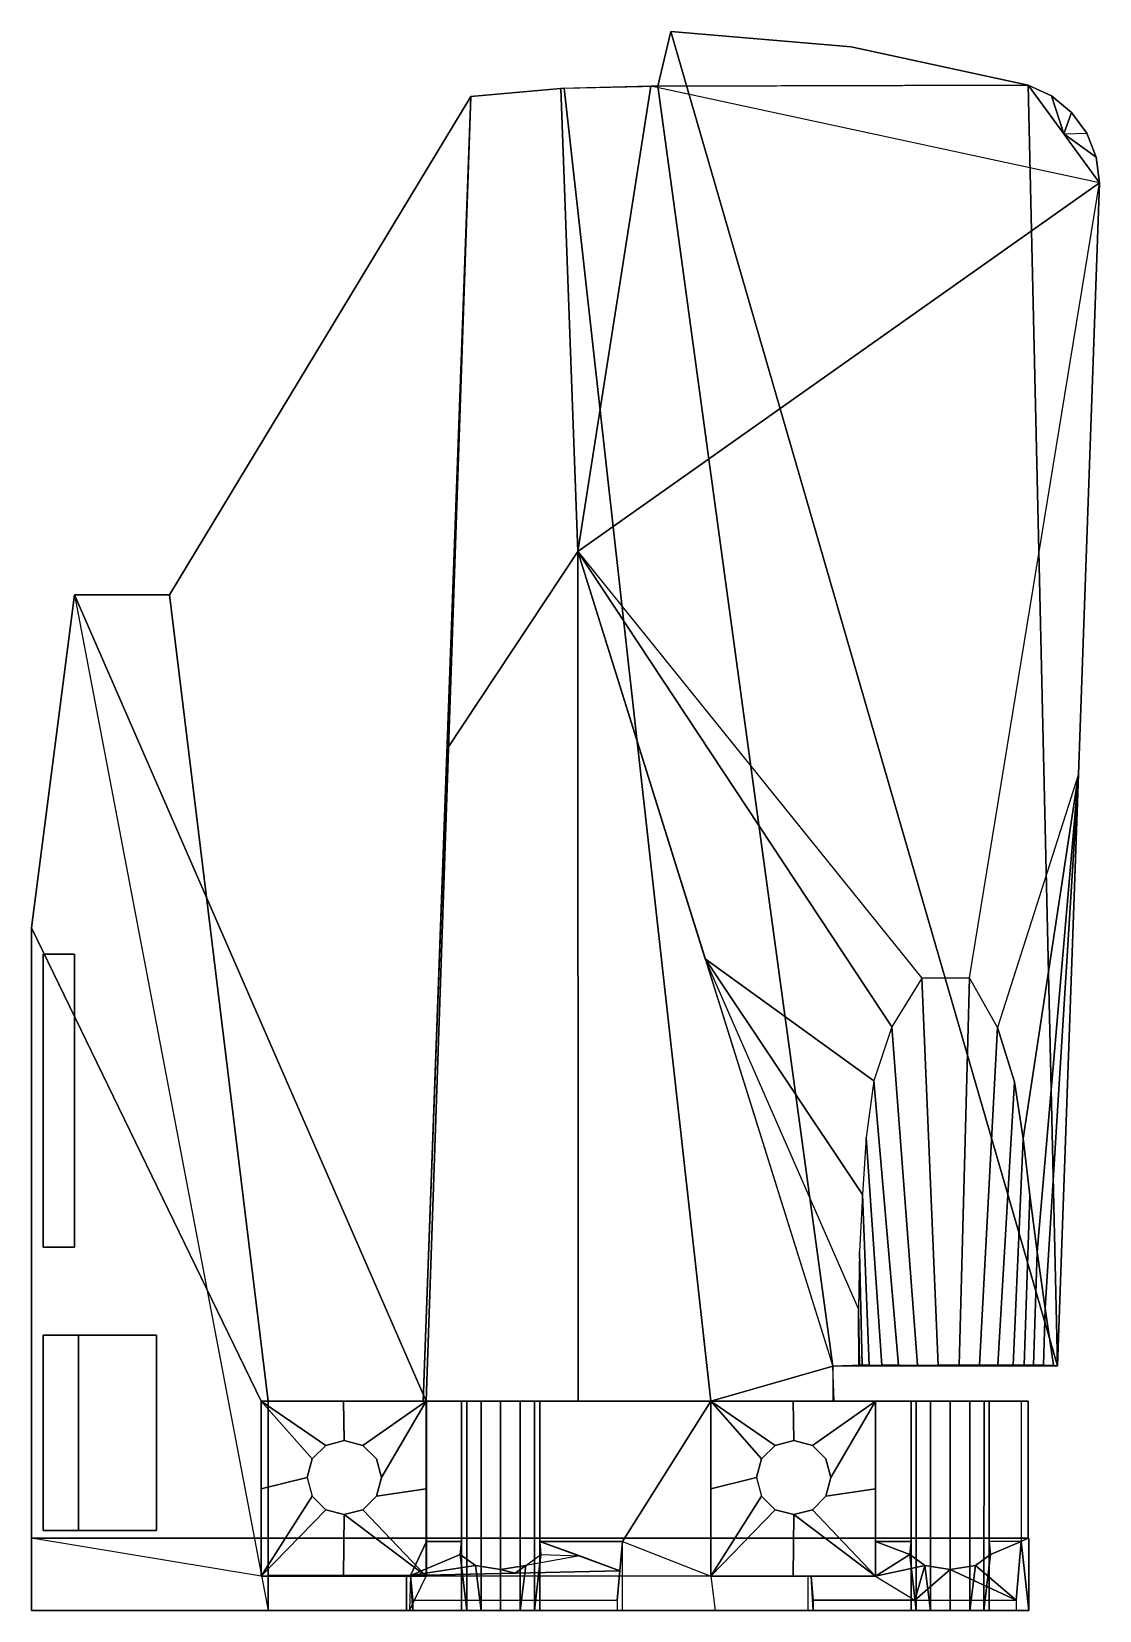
# Model space of a CAD drawing. Header units: millimetres. Extents: x 0 to 236, y 0 to 81.
# Drawn here: x 181.3 to 236, y 0 to 80.8 of the extents above.
import ezdxf

# ---------------------------------------------------------------- set-up
doc = ezdxf.new("R2010")
doc.units = ezdxf.units.MM
doc.layers.add('ACESSORIOS', color=30, linetype='CONTINUOUS')

msp = doc.modelspace()

# ---------------------------------------------------------------- linework, layer by layer
at = {"layer": 'ACESSORIOS'}
msp.add_line((211.591, 0, -7.3), (211.318, 0, -12.5), dxfattribs=at)
for points in [[(213.394, 77.986, -13), (213.394, 77.986, -0.5), (214.055, 80.782, -0.5), (214.055, 80.782, -13)], [(233.838, 12.514, -0.5), (222.348, 12.506, -0.5), (213.394, 77.986, -0.5), (214.055, 80.782, -0.5)], [(214.055, 80.782, -13), (223.288, 79.994, -13), (232.348, 78.047, -13), (213.394, 77.986, -13)], [(214.055, 80.782, -13), (223.288, 79.994, -13), (223.288, 79.994, -0.5), (214.055, 80.782, -0.5)], [(214.055, 80.782, -0.5), (223.288, 79.994, -0.5), (232.348, 78.047, -0.5), (233.838, 12.514, -0.5)], [(232.348, 78.047, -0.5), (223.288, 79.994, -0.5), (223.288, 79.994, -13), (232.348, 78.047, -13)], [(203.829, 77.46, -0.5), (208.603, 77.884, -0.5), (216.096, 10.7, -0.5), (201.531, 10.7, -0.5)], [(208.427, 77.874, -8), (203.829, 77.46, -8), (202.609, 44.08, -8), (209.291, 54.177, -8)], [(208.427, 77.874, -8), (203.829, 77.46, -8), (203.829, 77.46, -0.5), (208.603, 77.884, -0.5)], [(213.042, 77.989, -8), (208.427, 77.874, -8), (208.603, 77.884, -0.5), (213.394, 77.986, -0.5)], [(213.042, 77.989, -8), (208.427, 77.874, -8), (209.291, 54.177, -8)], [(213.394, 77.986, -0.5), (222.348, 12.506, -0.5), (216.096, 10.7, -0.5), (208.603, 77.884, -0.5)], [(209.291, 54.177, -13), (209.291, 54.177, -8), (213.042, 77.989, -8), (213.042, 77.989, -13)], [(209.291, 54.177, -13), (235.987, 73.045, -13), (213.042, 77.989, -13)], [(235.987, 73.045, -13), (213.042, 77.989, -13), (232.348, 78.047, -13)], [(213.394, 77.986, -0.5), (213.394, 77.986, -13), (213.042, 77.989, -13), (213.042, 77.989, -8)], [(232.348, 78.047, -0.5), (235.987, 73.045, -0.5), (233.838, 12.514, -0.5)], [(234.559, 76.647, -0.5), (234.168, 75.546, -0.5), (232.348, 78.047, -0.5), (233.542, 77.487, -0.5)], [(232.348, 78.047, -13), (234.168, 75.546, -13), (233.542, 77.487, -13)], [(188.399, 51.969, -0.5), (203.829, 77.46, -0.5), (201.531, 10.7, -0.5), (183.537, 51.969, -0.5)], [(188.399, 51.969, -8), (188.399, 51.969, -0.5), (203.829, 77.46, -0.5), (203.829, 77.46, -8)], [(188.399, 51.969, -8), (193.457, 10.7, -8), (201.388, 10.7, -8), (203.829, 77.46, -8)], [(233.542, 77.487, -13), (234.168, 75.546, -13), (235.335, 75.58, -13), (234.559, 76.647, -13)], [(234.559, 76.647, -0.5), (235.335, 75.58, -0.5), (235.822, 74.354, -0.5), (234.168, 75.546, -0.5)], [(234.168, 75.546, -13), (235.335, 75.58, -13), (235.822, 74.354, -13), (235.987, 73.045, -13)], [(235.822, 74.354, -0.5), (235.987, 73.045, -0.5), (234.168, 75.546, -0.5)], [(229.34, 32.365, -13), (235.987, 73.045, -13), (209.291, 54.177, -13), (226.895, 32.347, -13)], [(234.913, 42.779, -13), (230.773, 29.827, -13), (229.34, 32.365, -13), (235.987, 73.045, -13)], [(233.838, 12.514, -0.5), (235.987, 73.045, -0.5), (235.987, 73.045, -13), (233.838, 12.514, -13)], [(202.609, 44.08, -8), (201.388, 10.7, -8), (209.319, 10.7, -8), (209.291, 54.177, -8)], [(209.319, 10.7, -13), (209.319, 10.7, -8), (209.291, 54.177, -8), (209.291, 54.177, -13)], [(222.348, 10.7, -13), (209.319, 10.7, -13), (209.291, 54.177, -13), (222.348, 12.506, -13)], [(224.44, 27.095, -13), (215.819, 33.342, -13), (209.291, 54.177, -13), (225.371, 29.862, -13)], [(225.371, 29.862, -13), (209.291, 54.177, -13), (226.895, 32.347, -13)], [(181.348, 34.922, -8), (181.348, 34.922, -0.5), (183.537, 51.969, -0.5), (183.537, 51.969, -8)], [(183.537, 51.969, -0.5), (201.531, 10.7, -0.5), (193.096, 10.7, -0.5), (181.348, 34.922, -0.5)], [(181.348, 0, -8), (181.348, 34.922, -8), (183.537, 51.969, -8), (193.457, 0, -8)], [(183.537, 51.969, -8), (183.537, 51.969, -0.5), (188.399, 51.969, -0.5), (188.399, 51.969, -8)], [(183.537, 51.969, -8), (193.457, 0, -8), (193.457, 10.7, -8), (188.399, 51.969, -8)], [(231.648, 27.04, -13), (232.09, 24.149, -13), (234.913, 42.779, -13), (230.773, 29.827, -13)], [(232.418, 21.242, -13), (232.797, 18.341, -13), (234.913, 42.779, -13), (232.09, 24.149, -13)], [(232.797, 18.341, -13), (233.208, 15.445, -13), (234.913, 42.779, -13)], [(233.208, 15.445, -13), (233.635, 12.551, -13), (233.838, 12.514, -13), (234.913, 42.779, -13)], [(181.348, 0, -8), (181.348, 34.922, -8), (181.348, 34.922, -0.5), (181.348, 3.7, -0.5)], [(181.348, 34.922, -0.5), (193.096, 10.7, -0.5), (193.096, 1.748, -0.5), (181.348, 3.7, -0.5)], [(181.948, 18.581, -17.4), (181.948, 33.581, -17.4), (181.948, 33.581, -8), (181.948, 18.581, -8)], [(181.948, 18.581, -17.4), (181.948, 33.581, -17.4), (183.548, 33.581, -17.4), (183.548, 18.581, -17.4)], [(181.948, 18.581, -8), (181.948, 33.581, -8), (183.548, 33.581, -8), (183.548, 18.581, -8)], [(181.948, 33.581, -17.4), (181.948, 33.581, -8), (183.548, 33.581, -8), (183.548, 33.581, -17.4)], [(183.548, 18.581, -17.4), (183.548, 33.581, -17.4), (183.548, 33.581, -8), (183.548, 18.581, -8)], [(224.44, 27.095, -13), (224.047, 24.198, -13), (223.857, 21.279, -13), (215.819, 33.342, -13)], [(223.654, 15.433, -13), (215.819, 33.342, -13), (223.857, 21.279, -13), (223.708, 18.357, -13)], [(215.819, 33.342, -13), (222.348, 12.506, -13), (223.677, 12.507, -13), (223.654, 15.433, -13)], [(181.948, 18.581, -17.4), (181.948, 18.581, -8), (183.548, 18.581, -8), (183.548, 18.581, -17.4)], [(181.948, 4.082, -17.4), (181.948, 14.082, -17.4), (181.948, 14.082, -8), (181.948, 4.082, -8)], [(181.948, 4.082, -8), (181.948, 14.082, -8), (183.748, 14.082, -8), (183.748, 4.082, -8)], [(181.948, 14.082, -17.4), (183.748, 14.082, -14.1), (187.748, 14.082, -14.1), (187.748, 14.082, -17.4)], [(181.948, 14.082, -17.4), (181.948, 14.082, -8), (183.748, 14.082, -8), (183.748, 14.082, -14.1)], [(181.948, 4.082, -17.4), (181.948, 14.082, -17.4), (187.748, 14.082, -17.4), (187.748, 4.082, -17.4)], [(183.748, 14.082, -14.1), (187.748, 14.082, -14.1), (187.748, 4.082, -14.1), (183.748, 4.082, -14.1)], [(183.748, 4.082, -14.1), (183.748, 14.082, -14.1), (183.748, 14.082, -8), (183.748, 4.082, -8)], [(187.748, 4.082, -17.4), (187.748, 14.082, -17.4), (187.748, 14.082, -14.1), (187.748, 4.082, -14.1)], [(222.348, 12.506, -0.5), (222.348, 10.7, -0.5), (216.096, 10.7, -0.5)], [(224.854, 12.55, -8.952), (222.348, 12.506, -6.75), (224.21, 12.55, -9.821)], [(223.848, 12.55, -10.84), (223.716, 12.548, -11.916), (223.677, 12.507, -13), (222.348, 12.506, -6.75)], [(223.848, 12.55, -10.84), (222.348, 12.506, -6.75), (224.21, 12.55, -9.821)], [(224.854, 12.55, -8.952), (222.348, 12.506, -6.75), (225.702, 12.55, -8.278)], [(226.675, 12.55, -7.803), (222.348, 12.506, -6.75), (225.702, 12.55, -8.278)], [(226.675, 12.55, -7.803), (228.093, 12.51, -6.75), (222.348, 12.506, -6.75)], [(222.348, 12.506, -6.75), (233.838, 12.514, -6.75), (233.838, 12.514, -0.5), (222.348, 12.506, -0.5)], [(222.348, 12.506, -13), (222.348, 12.506, -6.75), (223.677, 12.507, -13)], [(222.348, 10.7, -13), (222.422, 10.7, -0.5), (222.348, 12.506, -0.5), (222.348, 12.506, -13)], [(227.73, 12.55, -7.56), (228.093, 12.51, -6.75), (226.675, 12.55, -7.803)], [(227.73, 12.55, -7.56), (228.093, 12.51, -6.75), (228.971, 12.53, -7.327), (228.812, 12.55, -7.593)], [(229.849, 12.55, -7.903), (228.093, 12.51, -6.75), (233.838, 12.514, -6.75), (230.789, 12.55, -8.441)], [(228.971, 12.53, -7.327), (229.849, 12.55, -7.903), (228.812, 12.55, -7.593)], [(231.577, 12.55, -9.183), (230.789, 12.55, -8.441), (233.838, 12.514, -6.75)], [(232.138, 12.55, -10.11), (231.577, 12.55, -9.183), (233.838, 12.514, -6.75)], [(233.119, 12.55, -12.046), (232.609, 12.55, -11.088), (232.138, 12.55, -10.11), (233.838, 12.514, -6.75)], [(233.635, 12.551, -13), (233.838, 12.514, -13), (233.838, 12.514, -6.75), (233.119, 12.55, -12.046)], [(197.314, 10.7, -2.5), (197.348, 8.7, -2.5), (196.398, 8.445, -2.5), (193.096, 10.7, -2.5)], [(196.398, 8.445, -2.5), (195.702, 7.75, -2.5), (193.096, 10.7, -2.5)], [(195.702, 7.75, -2.5), (195.448, 6.8, -2.5), (193.096, 6.224, -2.5), (193.096, 10.7, -2.5)], [(197.314, 10.7, -0.5), (197.348, 8.7, -0.5), (196.398, 8.445, -0.5), (193.096, 10.7, -0.5)], [(196.398, 8.445, -0.5), (195.702, 7.75, -0.5), (193.096, 10.7, -0.5)], [(195.702, 7.75, -0.5), (195.448, 6.8, -0.5), (193.096, 6.224, -0.5), (193.096, 10.7, -0.5)], [(201.531, 10.7, -2.5), (201.531, 10.7, -0.5), (193.096, 10.7, -0.5), (193.096, 10.7, -2.5)], [(193.096, 10.7, -2.5), (193.096, 10.7, -0.5), (193.096, 1.748, -0.5), (193.096, 1.748, -2.5)], [(193.457, 10.7, -8), (193.457, 10.7, -2.5), (193.457, 1.79, -2.5), (193.457, 1.79, -6.5)], [(193.457, 10.7, -8), (193.457, 1.79, -6.5), (193.457, 0, -6.5), (193.457, 0, -8)], [(193.457, 10.7, -8), (193.457, 10.7, -2.5), (201.557, 10.7, -2.5), (201.388, 10.7, -8)], [(201.531, 10.7, -2.5), (198.298, 8.445, -2.5), (197.348, 8.7, -2.5), (197.314, 10.7, -2.5)], [(201.531, 10.7, -0.5), (198.298, 8.445, -0.5), (197.348, 8.7, -0.5), (197.314, 10.7, -0.5)], [(201.531, 10.7, -2.5), (199.248, 6.8, -2.5), (198.993, 7.75, -2.5), (198.298, 8.445, -2.5)], [(201.531, 10.7, -0.5), (199.248, 6.8, -0.5), (198.993, 7.75, -0.5), (198.298, 8.445, -0.5)], [(201.531, 6.224, -2.5), (198.993, 5.85, -2.5), (199.248, 6.8, -2.5), (201.531, 10.7, -2.5)], [(201.531, 6.224, -0.5), (198.993, 5.85, -0.5), (199.248, 6.8, -0.5), (201.531, 10.7, -0.5)], [(201.557, 10.7, -2.5), (222.348, 10.7, -0.5), (209.319, 10.7, -8), (201.388, 10.7, -8)], [(201.531, 10.7, -2.5), (201.531, 10.7, -0.5), (201.531, 1.748, -0.5), (201.531, 1.748, -2.5)], [(216.096, 10.7, -0.5), (216.096, 1.748, -0.5), (201.531, 1.748, -0.5), (201.531, 10.7, -0.5)], [(201.557, 3.535, -7.3), (201.557, 1.79, -2.5), (201.531, 10.7, -2.5), (201.557, 10.7, -7.3)], [(203.348, 10.7, -7.3), (201.557, 10.7, -7.3), (201.531, 10.7, -0.5), (203.348, 10.7, -6.7)], [(202.439, 10.7, -3.6), (205.348, 10.7, -4.686), (208.814, 10.7, -0.5), (201.531, 10.7, -0.5)], [(203.348, 3.535, -7.3), (203.348, 10.7, -7.3), (201.557, 10.7, -7.3), (201.557, 3.535, -7.3)], [(202.439, 10.7, -3.6), (203.348, 10.7, -6.7), (203.611, 10.7, -5.694), (203.894, 10.7, -4.143)], [(203.348, 3.535, -7.3), (203.348, 10.7, -7.3), (203.348, 10.7, -6.7), (203.348, 5.35, -6.7)], [(203.894, 10.7, -4.143), (203.611, 10.7, -5.694), (204.344, 10.7, -4.957), (205.348, 10.7, -4.686)], [(207.081, 10.7, -2.593), (205.348, 10.7, -4.686), (208.081, 10.7, -3.9), (208.814, 10.7, -0.5)], [(205.348, 10.7, -4.686), (206.352, 10.7, -4.957), (208.081, 10.7, -3.9)], [(206.352, 10.7, -4.957), (207.084, 10.7, -5.694), (208.081, 10.7, -3.9)], [(207.348, 10.7, -7.3), (208.081, 10.7, -3.9), (207.084, 10.7, -5.694), (207.348, 10.7, -6.7)], [(216.096, 10.7, -7.3), (207.348, 10.7, -7.3), (207.348, 3.535, -7.3), (211.591, 3.535, -7.3)], [(207.348, 3.535, -7.3), (207.348, 10.7, -7.3), (207.348, 10.7, -6.7), (207.348, 5.35, -6.7)], [(207.348, 10.7, -7.3), (208.814, 10.7, -0.5), (216.096, 10.7, -0.5), (216.096, 10.7, -7.3)], [(222.348, 10.7, -0.5), (222.348, 10.7, -13), (209.319, 10.7, -13), (209.319, 10.7, -8)], [(216.096, 10.7, -7.3), (211.591, 3.535, -7.3), (216.096, 1.748, -7.3)], [(220.314, 10.7, -2.5), (220.348, 8.7, -2.5), (219.398, 8.445, -2.5), (216.096, 10.7, -2.5)], [(219.398, 8.445, -2.5), (218.702, 7.75, -2.5), (216.096, 10.7, -2.5)], [(218.702, 7.75, -2.5), (218.448, 6.8, -2.5), (216.096, 6.224, -2.5), (216.096, 10.7, -2.5)], [(220.314, 10.7, -0.5), (220.348, 8.7, -0.5), (219.398, 8.445, -0.5), (216.096, 10.7, -0.5)], [(219.398, 8.445, -0.5), (218.702, 7.75, -0.5), (216.096, 10.7, -0.5)], [(218.702, 7.75, -0.5), (218.448, 6.8, -0.5), (216.096, 6.224, -0.5), (216.096, 10.7, -0.5)], [(224.531, 10.7, -2.5), (224.531, 10.7, -0.5), (216.096, 10.7, -0.5), (216.096, 10.7, -2.5)], [(216.096, 10.7, -2.5), (216.096, 10.7, -0.5), (216.096, 1.748, -0.5), (216.096, 1.748, -2.5)], [(216.096, 10.7, -7.3), (216.096, 1.748, -7.3), (216.096, 1.748, -2.5), (216.096, 10.7, -2.5)], [(224.531, 10.7, -2.5), (221.298, 8.445, -2.5), (220.348, 8.7, -2.5), (220.314, 10.7, -2.5)], [(224.531, 10.7, -0.5), (221.298, 8.445, -0.5), (220.348, 8.7, -0.5), (220.314, 10.7, -0.5)], [(224.531, 10.7, -2.5), (222.248, 6.8, -2.5), (221.993, 7.75, -2.5), (221.298, 8.445, -2.5)], [(224.531, 10.7, -0.5), (222.248, 6.8, -0.5), (221.993, 7.75, -0.5), (221.298, 8.445, -0.5)], [(224.531, 6.224, -2.5), (221.993, 5.85, -2.5), (222.248, 6.8, -2.5), (224.531, 10.7, -2.5)], [(224.531, 6.224, -0.5), (221.993, 5.85, -0.5), (222.248, 6.8, -0.5), (224.531, 10.7, -0.5)], [(224.531, 10.7, -2.5), (224.531, 10.7, -0.5), (224.531, 1.748, -0.5), (224.531, 1.748, -2.5)], [(232.348, 10.7, -0.5), (232.348, 3.7, -0.5), (224.531, 3.7, -0.5), (224.531, 10.7, -0.5)], [(226.348, 10.7, -7.3), (224.531, 10.7, -7.3), (224.531, 3.535, -7.3), (226.348, 3.535, -7.3)], [(224.531, 1.748, -2.5), (224.531, 3.535, -7.3), (224.531, 10.7, -7.3), (224.531, 10.7, -2.5)], [(228.439, 10.7, -0.5), (224.531, 10.7, -0.5), (224.531, 10.7, -4.9), (228.348, 10.7, -4.686)], [(224.531, 10.7, -4.9), (226.611, 10.7, -5.694), (227.344, 10.7, -4.957), (228.348, 10.7, -4.686)], [(224.531, 10.7, -4.9), (224.531, 10.7, -7.3), (226.348, 10.7, -7.3)], [(224.531, 10.7, -4.9), (226.348, 10.7, -7.3), (226.348, 10.7, -6.7), (226.611, 10.7, -5.694)], [(226.348, 3.535, -7.3), (226.348, 10.7, -7.3), (226.348, 10.7, -6.7), (226.348, 5.35, -6.7)], [(228.348, 10.7, -4.686), (229.352, 10.7, -4.957), (232.348, 10.7, -0.5), (228.439, 10.7, -0.5)], [(229.352, 10.7, -4.957), (230.084, 10.7, -5.694), (230.85, 10.7, -2.728)], [(232.348, 10.7, -0.5), (230.85, 10.7, -2.728), (230.084, 10.7, -5.694), (230.348, 10.7, -6.7)], [(231.991, 3.535, -7.3), (230.348, 3.535, -7.3), (230.348, 10.7, -7.3), (231.991, 10.7, -7.3)], [(230.348, 3.535, -7.3), (230.348, 10.7, -7.3), (230.348, 10.7, -6.7), (230.348, 5.35, -6.7)], [(230.348, 10.7, -7.3), (230.348, 10.7, -6.7), (232.348, 10.7, -0.5), (231.991, 10.7, -7.3)], [(231.991, 3.535, -7.3), (232.348, 3.7, -0.5), (232.348, 10.7, -0.5), (231.991, 10.7, -7.3)], [(193.096, 6.224, -2.5), (195.448, 6.8, -2.5), (195.702, 5.85, -2.5), (193.096, 1.748, -2.5)], [(193.096, 6.224, -0.5), (195.448, 6.8, -0.5), (195.702, 5.85, -0.5), (193.096, 1.748, -0.5)], [(216.096, 6.224, -2.5), (218.448, 6.8, -2.5), (218.702, 5.85, -2.5), (216.096, 1.748, -2.5)], [(216.096, 6.224, -0.5), (218.448, 6.8, -0.5), (218.702, 5.85, -0.5), (216.096, 1.748, -0.5)], [(195.702, 5.85, -2.5), (196.398, 5.155, -2.5), (193.096, 1.748, -2.5)], [(195.702, 5.85, -0.5), (196.398, 5.155, -0.5), (193.096, 1.748, -0.5)], [(198.298, 5.155, -2.5), (198.993, 5.85, -2.5), (201.531, 6.224, -2.5), (201.531, 1.748, -2.5)], [(198.298, 5.155, -0.5), (198.993, 5.85, -0.5), (201.531, 6.224, -0.5), (201.531, 1.748, -0.5)], [(218.702, 5.85, -2.5), (219.398, 5.155, -2.5), (216.096, 1.748, -2.5)], [(218.702, 5.85, -0.5), (219.398, 5.155, -0.5), (216.096, 1.748, -0.5)], [(221.298, 5.155, -2.5), (221.993, 5.85, -2.5), (224.531, 6.224, -2.5), (224.531, 1.748, -2.5)], [(221.298, 5.155, -0.5), (221.993, 5.85, -0.5), (224.531, 6.224, -0.5), (224.531, 1.748, -0.5)], [(196.398, 5.155, -2.5), (197.348, 4.9, -2.5), (197.314, 1.748, -2.5), (193.096, 1.748, -2.5)], [(196.398, 5.155, -0.5), (197.348, 4.9, -0.5), (197.314, 1.748, -0.5), (193.096, 1.748, -0.5)], [(197.314, 1.748, -2.5), (197.348, 4.9, -2.5), (201.531, 1.748, -2.5)], [(197.314, 1.748, -0.5), (197.348, 4.9, -0.5), (201.531, 1.748, -0.5)], [(197.348, 4.9, -2.5), (198.298, 5.155, -2.5), (201.531, 1.748, -2.5)], [(197.348, 4.9, -0.5), (198.298, 5.155, -0.5), (201.531, 1.748, -0.5)], [(203.348, 3.535, -7.3), (203.348, 5.35, -6.7), (203.348, 0, -6.7), (203.348, 0, -7.8)], [(207.348, 0, -7.8), (207.348, 0, -6.7), (207.348, 5.35, -6.7), (207.348, 3.535, -7.3)], [(219.398, 5.155, -2.5), (220.348, 4.9, -2.5), (220.314, 1.748, -2.5), (216.096, 1.748, -2.5)], [(219.398, 5.155, -0.5), (220.348, 4.9, -0.5), (220.314, 1.748, -0.5), (216.096, 1.748, -0.5)], [(220.314, 1.748, -2.5), (220.348, 4.9, -2.5), (224.531, 1.748, -2.5)], [(220.314, 1.748, -0.5), (220.348, 4.9, -0.5), (224.531, 1.748, -0.5)], [(220.348, 4.9, -2.5), (221.298, 5.155, -2.5), (224.531, 1.748, -2.5)], [(220.348, 4.9, -0.5), (221.298, 5.155, -0.5), (224.531, 1.748, -0.5)], [(226.348, 3.535, -7.3), (226.348, 5.35, -6.7), (226.348, 0, -6.7), (226.348, 0, -7.8)], [(230.348, 3.535, -7.3), (230.348, 5.35, -6.7), (230.348, 0, -6.7), (230.348, 0, -7.8)], [(183.748, 4.082, -14.1), (181.948, 4.082, -17.4), (181.948, 4.082, -8), (183.748, 4.082, -8)], [(183.748, 4.082, -14.1), (187.748, 4.082, -14.1), (187.748, 4.082, -17.4), (181.948, 4.082, -17.4)], [(181.348, 3.7, -0.5), (181.348, 3.7), (181.348, 0), (181.348, 0, -8)], [(181.348, 0), (181.348, 3.7), (232.374, 3.7), (232.374, 0)], [(181.348, 3.7, -0.5), (232.348, 3.7, -0.5), (232.374, 3.7), (181.348, 3.7)], [(201.557, 3.535, -7.3), (201.557, 1.79, -2.5), (200.534, 1.79, -6.5), (200.734, 1.79, -10.322)], [(203.348, 3.535, -7.3), (201.557, 3.535, -7.3), (200.734, 1.79, -10.322), (203.285, 2.861, -8.482)], [(207.348, 3.535, -7.3), (211.455, 2.034, -9.9), (211.591, 3.535, -7.3)], [(209.401, 2.785, -8.6), (207.348, 3.535, -7.3), (207.41, 2.861, -8.482)], [(211.318, 0, -12.5), (211.591, 0, -7.3), (211.591, 3.535, -7.3), (211.318, 0.533, -12.5)], [(216.333, 0, -7.3), (211.591, 0, -7.3), (211.591, 3.535, -7.3), (216.096, 1.748, -7.3)], [(224.531, 1.748, -2.5), (224.531, 1.748, -10.395), (224.531, 3.535, -7.3)], [(224.531, 3.535, -7.3), (224.531, 1.748, -10.395), (226.285, 2.861, -8.482)], [(224.531, 3.535, -7.3), (226.285, 2.861, -8.482), (226.348, 3.535, -7.3)], [(231.991, 3.535, -7.3), (230.41, 2.861, -8.482), (229.64, 2.303, -9.459), (231.719, 0.533, -12.5)], [(231.991, 3.535, -7.3), (230.348, 3.535, -7.3), (230.41, 2.861, -8.482)], [(231.719, 0, -12.5), (232.374, 0), (231.991, 3.535, -7.3), (231.719, 0.533, -12.5)], [(231.991, 3.535, -7.3), (232.374, 0), (232.374, 3.7), (232.348, 3.7, -0.5)], [(203.285, 2.861, -8.482), (200.734, 1.79, -10.322), (204.056, 2.303, -9.459)], [(206.64, 2.303, -9.459), (206.094, 1.912, -10.111), (211.455, 2.034, -9.9), (209.401, 2.785, -8.6)], [(206.64, 2.303, -9.459), (207.41, 2.861, -8.482), (209.401, 2.785, -8.6)], [(226.285, 2.861, -8.482), (224.531, 1.748, -10.395), (227.056, 2.303, -9.459)], [(201.531, 1.748, -2.5), (201.531, 1.748, -0.5), (193.096, 1.748, -0.5), (193.096, 1.748, -2.5)], [(200.534, 0, -6.5), (193.457, 0, -6.5), (193.457, 1.79, -6.5), (200.534, 1.79, -6.5)], [(200.534, 1.79, -6.5), (201.557, 1.79, -2.5), (193.457, 1.79, -2.5), (193.457, 1.79, -6.5)], [(200.848, 0, -12.5), (200.534, 0, -6.5), (200.534, 1.79, -6.5), (200.734, 1.79, -10.322)], [(200.534, 1.79, -6.5), (200.734, 1.79, -10.322), (200.691, 0, -9.5), (201.557, 1.79, -2.5)], [(204.056, 2.303, -9.459), (200.734, 1.79, -10.322), (206.094, 1.912, -10.111), (205.348, 2.089, -9.835)], [(211.318, 0.533, -12.5), (211.455, 2.034, -9.9), (200.734, 1.79, -10.322), (200.848, 0.533, -12.5)], [(200.848, 0, -12.5), (200.734, 1.79, -10.322), (200.848, 0.533, -12.5)], [(206.64, 2.303, -9.459), (205.348, 2.089, -9.835), (206.094, 1.912, -10.111)], [(224.531, 1.748, -2.5), (224.531, 1.748, -0.5), (216.096, 1.748, -0.5), (216.096, 1.748, -2.5)], [(221.076, 1.748, -7.3), (216.096, 1.748, -7.3), (216.333, 0, -7.3), (221.076, 0, -7.3)], [(221.076, 1.748, -7.3), (220.314, 1.748, -2.5), (216.096, 1.748, -2.5), (216.096, 1.748, -7.3)], [(220.314, 1.748, -2.5), (221.076, 1.748, -7.3), (224.531, 1.748, -10.395), (224.531, 1.748, -2.5)], [(221.348, 0, -12.5), (221.076, 0, -7.3), (221.076, 1.748, -7.3), (221.238, 1.748, -10.395)], [(221.076, 1.748, -7.3), (221.238, 1.748, -10.395), (224.531, 1.748, -10.395)], [(221.348, 0, -12.5), (221.238, 1.748, -10.395), (221.348, 0.533, -12.5)], [(224.531, 1.748, -10.395), (226.534, 0.533, -12.5), (221.348, 0.533, -12.5), (221.238, 1.748, -10.395)], [(227.056, 2.303, -9.459), (224.531, 1.748, -10.395), (226.534, 0.533, -12.5)], [(227.056, 2.303, -9.459), (226.534, 0.533, -12.5), (228.348, 2.089, -9.835)], [(228.348, 2.089, -9.835), (226.534, 0.533, -12.5), (231.719, 0.533, -12.5)], [(228.348, 2.089, -9.835), (231.719, 0.533, -12.5), (229.64, 2.303, -9.459)], [(211.318, 0, -12.5), (200.848, 0, -12.5), (200.848, 0.533, -12.5), (211.318, 0.533, -12.5)], [(231.719, 0, -12.5), (221.348, 0, -12.5), (221.348, 0.533, -12.5), (231.719, 0.533, -12.5)], [(193.457, 0, -8), (181.348, 0, -8), (181.348, 0), (193.457, 0, -6.5)], [(193.457, 0, -6.5), (181.348, 0), (206.861, 0), (200.534, 0, -6.5)], [(200.534, 0, -6.5), (203.616, 0, -5.7), (203.348, 0, -6.7), (200.691, 0, -9.5)], [(203.697, 0, -3.25), (204.348, 0, -4.968), (203.616, 0, -5.7), (200.534, 0, -6.5)], [(203.348, 0, -6.7), (200.691, 0, -9.5), (200.848, 0, -12.5), (203.348, 0, -7.8)], [(200.848, 0, -12.5), (203.616, 0, -8.8), (204.348, 0, -9.532), (206.083, 0, -12.5)], [(203.348, 0, -7.8), (203.616, 0, -8.8), (200.848, 0, -12.5)], [(206.348, 0, -4.968), (205.348, 0, -4.7), (203.697, 0, -3.25), (206.861, 0)], [(203.697, 0, -3.25), (205.348, 0, -4.7), (204.348, 0, -4.968)], [(205.215, 0, -11.016), (204.348, 0, -9.532), (205.348, 0, -9.8), (206.348, 0, -9.532)], [(206.348, 0, -9.532), (207.08, 0, -8.8), (206.083, 0, -12.5), (205.215, 0, -11.016)], [(207.08, 0, -8.8), (207.348, 0, -7.8), (211.318, 0, -12.5), (206.083, 0, -12.5)], [(207.08, 0, -5.7), (206.348, 0, -4.968), (206.861, 0), (209.226, 0, -3.65)], [(211.591, 0, -7.3), (206.861, 0), (232.374, 0), (221.076, 0, -7.3)], [(207.348, 0, -6.7), (207.08, 0, -5.7), (209.226, 0, -3.65), (211.591, 0, -7.3)], [(207.348, 0, -6.7), (211.591, 0, -7.3), (211.318, 0, -12.5), (207.348, 0, -7.8)], [(227.348, 0, -4.968), (226.725, 0, -3.65), (221.076, 0, -7.3), (226.616, 0, -5.7)], [(226.348, 0, -7.8), (226.616, 0, -8.8), (221.348, 0, -12.5), (221.076, 0, -7.3)], [(221.076, 0, -7.3), (226.616, 0, -5.7), (226.348, 0, -6.7)], [(221.076, 0, -7.3), (226.348, 0, -6.7), (226.348, 0, -7.8), (221.076, 0, -7.3)], [(226.616, 0, -8.8), (227.348, 0, -9.532), (226.534, 0, -12.5), (221.348, 0, -12.5)], [(226.534, 0, -12.5), (227.348, 0, -9.532), (228.348, 0, -9.8), (231.719, 0, -12.5)], [(227.348, 0, -4.968), (226.725, 0, -3.65), (232.374, 0), (228.348, 0, -4.7)], [(228.348, 0, -4.7), (232.374, 0), (229.348, 0, -4.968)], [(228.348, 0, -9.8), (229.348, 0, -9.532), (231.719, 0, -12.5)], [(229.348, 0, -4.968), (232.374, 0), (232.046, 0, -6.25), (230.08, 0, -5.7)], [(229.348, 0, -9.532), (230.08, 0, -8.8), (231.719, 0, -12.5)], [(230.08, 0, -8.8), (230.348, 0, -7.8), (232.046, 0, -6.25), (231.719, 0, -12.5)], [(230.08, 0, -5.7), (232.046, 0, -6.25), (230.348, 0, -6.7)], [(230.348, 0, -7.8), (230.348, 0, -6.7), (232.046, 0, -6.25)]]:
    msp.add_3dface(points, dxfattribs=at)

# ---------------------------------------------------------------- meshes
mesh = msp.add_polymesh((2, 6), dxfattribs=at)
for k, corner in enumerate([(235.987, 73.045, -0.5), (235.822, 74.354, -0.5), (235.335, 75.58, -0.5), (234.559, 76.647, -0.5), (233.542, 77.487, -0.5), (232.348, 78.047, -0.5), (235.987, 73.045, -13), (235.822, 74.354, -13), (235.335, 75.58, -13), (234.559, 76.647, -13), (233.542, 77.487, -13), (232.348, 78.047, -13)]):
    mesh.set_mesh_vertex(divmod(k, 6), corner)
mesh = msp.add_polymesh((2, 16), dxfattribs=at)
for k, corner in enumerate([(223.677, 12.507, -13), (223.716, 12.548, -11.916), (223.848, 12.55, -10.84), (224.21, 12.55, -9.821), (224.854, 12.55, -8.952), (225.702, 12.55, -8.278), (226.675, 12.55, -7.803), (227.73, 12.55, -7.56), (228.812, 12.55, -7.593), (229.849, 12.55, -7.903), (230.789, 12.55, -8.441), (231.577, 12.55, -9.183), (232.138, 12.55, -10.11), (232.609, 12.55, -11.088), (233.119, 12.55, -12.046), (233.635, 12.551, -13), (223.677, 12.507, -13), (223.654, 15.433, -13), (223.708, 18.357, -13), (223.857, 21.279, -13), (224.047, 24.198, -13), (224.44, 27.095, -13), (225.371, 29.862, -13), (226.895, 32.347, -13), (229.34, 32.365, -13), (230.773, 29.827, -13), (231.648, 27.04, -13), (232.09, 24.149, -13), (232.418, 21.242, -13), (232.797, 18.341, -13), (233.208, 15.445, -13), (233.635, 12.551, -13)]):
    mesh.set_mesh_vertex(divmod(k, 16), corner)
mesh = msp.add_polymesh((2, 7), dxfattribs=at)
for k, corner in enumerate([(207.348, 0, -6.7), (207.08, 0, -5.7), (206.348, 0, -4.968), (205.348, 0, -4.7), (204.348, 0, -4.968), (203.616, 0, -5.7), (203.348, 0, -6.7), (207.348, 10.7, -6.7), (207.084, 10.7, -5.694), (206.352, 10.7, -4.957), (205.348, 10.7, -4.686), (204.344, 10.7, -4.957), (203.611, 10.7, -5.694), (203.348, 10.7, -6.7)]):
    mesh.set_mesh_vertex(divmod(k, 7), corner)
mesh = msp.add_polymesh((2, 7), dxfattribs=at)
for k, corner in enumerate([(226.348, 10.7, -6.7), (226.611, 10.7, -5.694), (227.344, 10.7, -4.957), (228.348, 10.7, -4.686), (229.352, 10.7, -4.957), (230.084, 10.7, -5.694), (230.348, 10.7, -6.7), (226.348, 0, -6.7), (226.616, 0, -5.7), (227.348, 0, -4.968), (228.348, 0, -4.7), (229.348, 0, -4.968), (230.08, 0, -5.7), (230.348, 0, -6.7)]):
    mesh.set_mesh_vertex(divmod(k, 7), corner)
mesh = msp.add_polymesh((2, 12), dxfattribs=dict(at, n_close=True))
for k, corner in enumerate([(195.448, 6.8, -0.5), (195.702, 7.75, -0.5), (196.398, 8.445, -0.5), (197.348, 8.7, -0.5), (198.298, 8.445, -0.5), (198.993, 7.75, -0.5), (199.248, 6.8, -0.5), (198.993, 5.85, -0.5), (198.298, 5.155, -0.5), (197.348, 4.9, -0.5), (196.398, 5.155, -0.5), (195.702, 5.85, -0.5), (195.448, 6.8, -2.5), (195.702, 7.75, -2.5), (196.398, 8.445, -2.5), (197.348, 8.7, -2.5), (198.298, 8.445, -2.5), (198.993, 7.75, -2.5), (199.248, 6.8, -2.5), (198.993, 5.85, -2.5), (198.298, 5.155, -2.5), (197.348, 4.9, -2.5), (196.398, 5.155, -2.5), (195.702, 5.85, -2.5)]):
    mesh.set_mesh_vertex(divmod(k, 12), corner)
mesh = msp.add_polymesh((2, 12), dxfattribs=dict(at, n_close=True))
for k, corner in enumerate([(218.448, 6.8, -0.5), (218.702, 7.75, -0.5), (219.398, 8.445, -0.5), (220.348, 8.7, -0.5), (221.298, 8.445, -0.5), (221.993, 7.75, -0.5), (222.248, 6.8, -0.5), (221.993, 5.85, -0.5), (221.298, 5.155, -0.5), (220.348, 4.9, -0.5), (219.398, 5.155, -0.5), (218.702, 5.85, -0.5), (218.448, 6.8, -2.5), (218.702, 7.75, -2.5), (219.398, 8.445, -2.5), (220.348, 8.7, -2.5), (221.298, 8.445, -2.5), (221.993, 7.75, -2.5), (222.248, 6.8, -2.5), (221.993, 5.85, -2.5), (221.298, 5.155, -2.5), (220.348, 4.9, -2.5), (219.398, 5.155, -2.5), (218.702, 5.85, -2.5)]):
    mesh.set_mesh_vertex(divmod(k, 12), corner)
mesh = msp.add_polymesh((2, 7), dxfattribs=at)
for k, corner in enumerate([(207.348, 0, -7.8), (207.08, 0, -8.8), (206.348, 0, -9.532), (205.348, 0, -9.8), (204.348, 0, -9.532), (203.616, 0, -8.8), (203.348, 0, -7.8), (207.348, 3.535, -7.3), (207.41, 2.861, -8.482), (206.64, 2.303, -9.459), (205.348, 2.089, -9.835), (204.056, 2.303, -9.459), (203.285, 2.861, -8.482), (203.348, 3.535, -7.3)]):
    mesh.set_mesh_vertex(divmod(k, 7), corner)
mesh = msp.add_polymesh((2, 7), dxfattribs=at)
for k, corner in enumerate([(226.348, 3.535, -7.3), (226.285, 2.861, -8.482), (227.056, 2.303, -9.459), (228.348, 2.089, -9.835), (229.64, 2.303, -9.459), (230.41, 2.861, -8.482), (230.348, 3.535, -7.3), (226.348, 0, -7.8), (226.616, 0, -8.8), (227.348, 0, -9.532), (228.348, 0, -9.8), (229.348, 0, -9.532), (230.08, 0, -8.8), (230.348, 0, -7.8)]):
    mesh.set_mesh_vertex(divmod(k, 7), corner)

doc.saveas('drawing.dxf')
